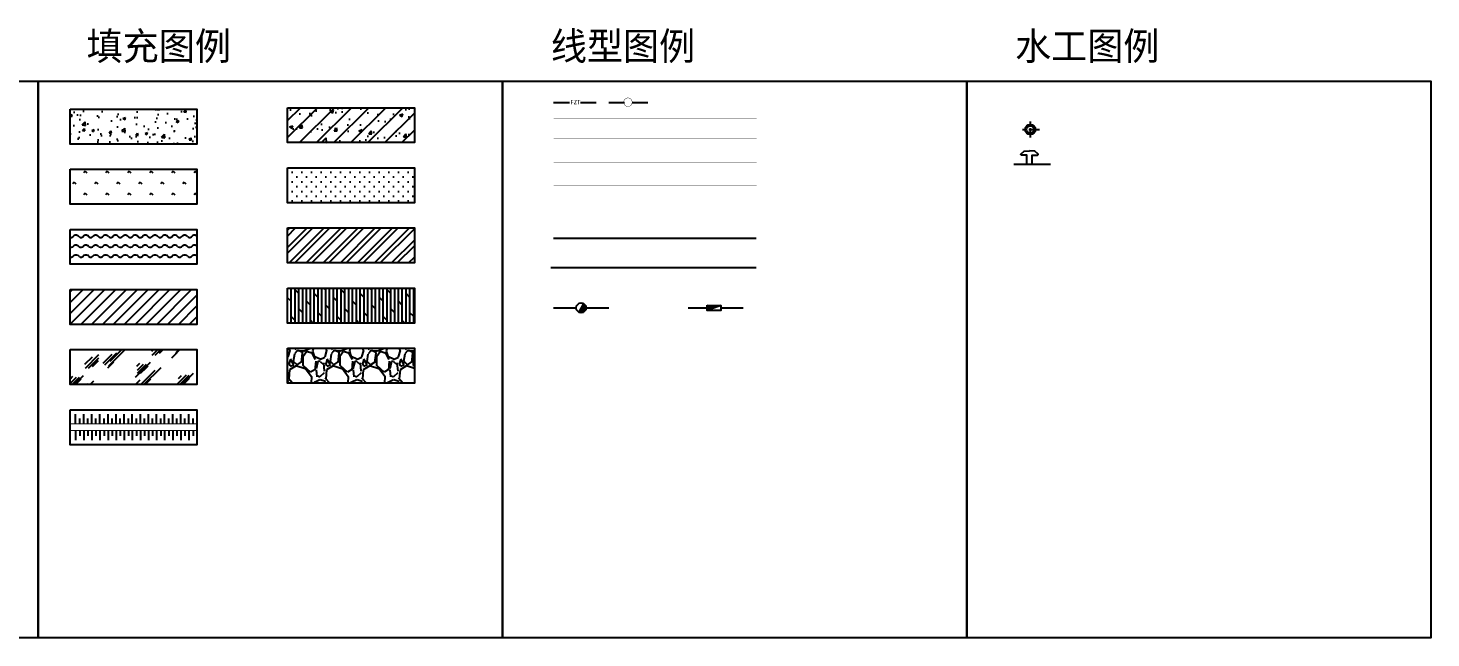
# Model space of a CAD drawing. Extents: x -231680 to 311509, y 18389 to 315840.
# Drawn here: x 111098 to 186646, y 73703 to 106556 of the extents above; entities that cross this region are included whole.
import ezdxf
from ezdxf.enums import TextEntityAlignment as Align
from ezdxf.lldxf.tags import DXFTag

# ---------------------------------------------------------------- set-up
doc = ezdxf.new("R2010")
doc.units = 0
doc.header["$LTSCALE"] = 1000
doc.linetypes.add('-6_350_HOLE$0$DASH', pattern=[0.35, 0.25, -0.1])
doc.linetypes.add('YZLG02', pattern=[0.494796, 0.39775, -0.000748, 0.096298])
doc.layers.add('L-TEXT文字标注', color=7, linetype='Continuous')
doc.layers.add('PUB_TEXT', color=7, linetype='Continuous')
doc.styles.get("Standard").update_dxf_attribs({"font": ''})
doc.styles.get('Standard').set_extended_font_data('SimSun')
doc.linetypes.add('FH1_LINE', pattern='A,1,-0.2,["X",Standard,S=0.2,R=0,X=-0.1,Y=-0.1],-0.2', length=1.4)
tags = doc.linetypes.add('WATER', pattern='A,0.846724,-0.142068,["W",Standard,S=0.227848,R=0,X=0,Y=-0.091208],-0.270951,0.846724', length=2.106467).pattern_tags.tags
tags[6] = DXFTag(74, 10)
tags = doc.linetypes.add('圆柱', pattern='A,0.771756,["○",Standard,S=0.388453,R=0,X=0,Y=-0.189694],0.074968,-0.412197,0.848646', length=2.107567).pattern_tags.tags
tags[4] = DXFTag(74, 10)
tags = doc.linetypes.add('地面03', pattern='A,0.094454,["/",Standard,S=0.075949,R=0,X=0,Y=-0.082208],0.044951,-0.007099,0.139405', length=0.285909).pattern_tags.tags
tags[4] = DXFTag(74, 10)
tags = doc.linetypes.add('栏杆', pattern='A,0.846724,-0.059034,["LG",Standard,S=0.227848,R=0,X=0,Y=-0.091208],-0.353985,0.846724', length=2.106467).pattern_tags.tags
tags[6] = DXFTag(74, 10)
tags = doc.linetypes.add('栏杆立柱(fei)', pattern='A,0.846724,-0.142068,["LG",Standard,S=0.227848,R=0,X=0,Y=-0.091208],-0.270951,0.846724', length=2.106467).pattern_tags.tags
tags[6] = DXFTag(74, 10)
tags = doc.linetypes.add('橡胶防撞条', pattern='A,0.846724,-0.059034,["FZT",Standard,S=0.227848,R=0,X=0,Y=-0.091208],-0.531868,0.846724', length=2.28435).pattern_tags.tags
tags[6] = DXFTag(74, 10)
tags = doc.linetypes.add('生活给水管', pattern='A,0.846724,-0.142068,["J",Standard,S=0.227848,R=0,X=0,Y=-0.091208],-0.270951,0.846724', length=2.106467).pattern_tags.tags
tags[6] = DXFTag(74, 10)
tags = doc.linetypes.add('立柱栏杆', pattern='A,0.771756,["□",Standard,S=0.388453,R=0,X=0,Y=-0.189694],0.074968,-0.412197,0.848646', length=2.107567).pattern_tags.tags
tags[4] = DXFTag(74, 10)

# ---------------------------------------------------------------- blocks, each defined once
blk = doc.blocks.new('*U28')
for points in [[(-112, -262), (-112, 262)], [(112, -262), (112, 30)]]:
    blk.add_lwpolyline(points)
blk = doc.blocks.new('*U29')
at = {"color": 0, "linetype": 'ByBlock', "lineweight": -2, "transparency": 16777216}
for p in [(0, 0), (436, 0), (871, 0), (1307, 0), (1743, 0), (2178, 0), (2614, 0), (3050, 0), (3485, 0), (3921, 0), (4357, 0), (4793, 0), (5228, 0), (5664, 0), (6100, 0)]:
    blk.add_blockref('*U28', p, dxfattribs=at)
blk = doc.blocks.new('*U30')
for points in [[(-112, -262), (-112, 262)], [(112, -262), (112, 30)]]:
    blk.add_lwpolyline(points)
blk = doc.blocks.new('*U31')
at = {"color": 0, "linetype": 'ByBlock', "lineweight": -2, "transparency": 16777216}
for p in [(0, 0), (436, 0), (871, 0), (1307, 0), (1743, 0), (2178, 0), (2614, 0), (3050, 0), (3485, 0), (3921, 0), (4357, 0), (4793, 0), (5228, 0), (5664, 0), (6100, 0)]:
    blk.add_blockref('*U30', p, dxfattribs=at)

msp = doc.modelspace()

# ---------------------------------------------------------------- hatches: boundary and pattern name
h = msp.add_hatch()
h.set_pattern_fill('混凝土', color=256, scale=200)
h.set_pattern_definition([(50, (0, 0), (1434.52, -125.504), [150, -1650]), (355, (0, 0), (-277.503, 1504.384), [120, -1320]), (100.4514, (119.5, -10.5), (1157.019, 1378.879), [127.48, -1402.284]), (46.1842, (0, 400), (2134.482, -331.038), [225, -2475]), (96.6356, (177.9, 372.4), (1869.325, 1948.236), [191.22, -2103.426]), (351.1842, (0, 400), (1869.324, 1948.237), [180, -1980]), (21, (200, 300), (1193.814, -805.238), [150, -1650]), (326, (200, 300), (486.63, 1450.3), [120, -1320]), (71.4514, (299.5, 232.9), (1680.445, 645.061), [127.48, -1402.284]), (37.5, (0, 0), (24.3197, 665.7877), [0, -1304, 0, -1340, 0, -1325]), (7.5, (0, 0), (526.139, 788.8234), [0, -764, 0, -1274, 0, -505]), (327.5, (-446, 0), (1067.6449, -45.1097), [0, -500, 0, -1560, 0, -2070]), (317.5, (-646, 0), (1166.3723, 200.21), [0, -650, 0, -1036, 0, -1470])])
h.paths.add_polyline_path([(113364.8, 102190), (120191.6, 102190), (120191.6, 100307.6), (113364.8, 100307.6)])
h = msp.add_hatch()
h.set_pattern_fill('钢筋混凝土', color=256, scale=260)
h.set_pattern_definition([(45, (11711, 13032), (-459.6194, 459.6194), []), (50, (11711, 13032), (1864.876, -163.156), [195, -2145]), (355, (11711, 13032), (-360.753, 1955.7), [156, -1716]), (100.4514, (11866.4, 13018.4), (1504.124, 1792.543), [165.724, -1822.97]), (46.1842, (11711, 13552), (2774.827, -430.35), [292.5, -3217.5]), (96.6356, (11942.2, 13516.2), (2430.123, 2532.706), [248.587, -2734.454]), (351.1842, (11711, 13552), (2430.12, 2532.71), [234, -2574]), (21, (11971, 13422), (1551.958, -1046.809), [195, -2145]), (326, (11971, 13422), (632.62, 1885.39), [156, -1716]), (71.4514, (12100.3, 13334.8), (2184.579, 838.58), [165.724, -1822.97]), (37.5, (11711, 13032), (31.6156, 865.524), [0, -1695.2, 0, -1742, 0, -1722.5]), (7.5, (11711, 13032), (683.981, 1025.4705), [0, -993.2, 0, -1656.2, 0, -656.5]), (327.5, (11131.2, 13032), (1387.9383, -58.6427), [0, -650, 0, -2028, 0, -2691]), (317.5, (10871.2, 13032), (1516.284, 260.273), [0, -845, 0, -1346.8, 0, -1911])])
h.paths.add_polyline_path([(125075.8, 102265.5), (131902.6, 102265.5), (131902.6, 100383.1), (125075.8, 100383.1)])
h = msp.add_hatch()
h.set_pattern_fill('沙地', color=256, scale=260)
h.set_pattern_definition([(0, (260, 260), (260, 260), [0, -520])])
h.paths.add_polyline_path([(125075.8, 99026.4), (131902.6, 99026.4), (131902.6, 97143.9), (125075.8, 97143.9)])
h = msp.add_hatch()
h.set_pattern_fill('牧场', color=256, scale=200)
h.set_pattern_definition([(225, (118.8, 237.6), (594, -594), [126.0064, -714.0364]), (315, (118.8, 237.6), (594, 594), [126.0064, -714.0364])])
h.paths.add_polyline_path([(113364.8, 98950.9), (120191.6, 98950.9), (120191.6, 97068.5), (113364.8, 97068.5)])
h = msp.add_hatch()
h.set_pattern_fill('玻璃2', color=256, scale=100)
h.set_pattern_definition([(45, (7370.3, 60), (0, 1527.3506), [600, -360, 600, -360, 240, -523.2816]), (45, (7340.3, 90), (0, 1527.3506), [480, -600, 360, -360, 420, -463.2816]), (45, (7340.3, 180), (0, 1527.3506), [360, -720, 240, -360, 540, -463.2816]), (45, (7430.3, 90), (0, 1527.3506), [360, -720, 300, -1303.2815]), (45, (7520.3, 180), (0, 1527.3506), [180, -900, 120, -1483.2815]), (45, (7370.3, 330), (0, 1527.3506), [120, -900, 120, -480, 300, -763.2816]), (45, (7910.3, 240), (0, 1527.3506), [600, -900, 720, -475.2816]), (45, (7910.3, 150), (0, 1527.3506), [840, -600, 900, -355.2816]), (45, (8060.3, 270), (0, -1697.056), [600, -840, 480, -763.282]), (45, (7970.3, 450), (0, 1527.3506), [300, -1200, 360, -823.2816]), (45, (8150.3, 360), (0, 1527.3506), [240, -1200, 240, -1003.2815])])
h.paths.add_polyline_path([(148397.5, 97446.4, 0.2687713), (148265, 97675), (148002.9, 97217.9, 0.5763282)])
h = msp.add_hatch()
h.set_pattern_fill('水域', color=256, scale=260)
h.set_pattern_definition([(0, (0, 0), (0, 532.2834), [66.5354, -465.748]), (26.56505, (66.54, 0), (532.28348, 5e-06), [74.3889, -1115.8331]), (333.43495, (465.75, 33.27), (532.28348, -2e-07), [74.3889, -1115.8331]), (45, (133.07, 33.27), (0, 532.2835), [94.0953, -658.6672]), (135, (465.75, 33.27), (-532.2835, 6e-14), [94.0953, -658.6672]), (26.56505, (199.6, 99.8), (532.28348, 5e-06), [74.3889, -1115.8331]), (333.43495, (332.68, 133.07), (532.28348, -2e-07), [74.3889, -1115.8331]), (0, (266.14, 133.07), (0, 532.2834), [66.5354, -465.748])])
h.paths.add_polyline_path([(113364.8, 95711.8), (120191.6, 95711.8), (120191.6, 93829.3), (113364.8, 93829.3)])
h = msp.add_hatch()
h.set_pattern_fill('金属', color=256, scale=260)
h.set_pattern_definition([(45, (0, 0), (-459.6194, 459.6194), []), (45, (306.4, 0), (-459.6194, 459.6194), [])])
h.paths.add_polyline_path([(125075.8, 95787.2), (131902.6, 95787.2), (131902.6, 93904.8), (125075.8, 93904.8)])
h = msp.add_hatch()
h.set_pattern_fill('ANSI31', color=256, scale=260)
h.set_pattern_definition([(45, (0, 0), (-291.8583, 291.8583), [])])
h.paths.add_polyline_path([(113364.8, 92472.6), (120191.6, 92472.6), (120191.6, 90590.2), (113364.8, 90590.2)])
h = msp.add_hatch()
h.set_pattern_fill('DOLMIT', color=256, scale=260, angle=90)
h.set_pattern_definition([(90, (0, 0), (-206.37294, 1e-14), []), (135, (0, 0), (-412.7456, -412.7456), [291.8555, -583.7104])])
h.paths.add_polyline_path([(125075.8, 92548.1), (131902.6, 92548.1), (131902.6, 90665.6), (125075.8, 90665.6)])
h = msp.add_hatch()
h.set_pattern_fill('玻璃2', color=256, scale=100)
h.set_pattern_definition([(45, (120, -813.7), (0, 1527.3506), [600, -360, 600, -360, 240, -523.2816]), (45, (90, -783.7), (0, 1527.3506), [480, -600, 360, -360, 420, -463.2816]), (45, (90, -693.7), (0, 1527.3506), [360, -720, 240, -360, 540, -463.2816]), (45, (180, -783.7), (0, 1527.3506), [360, -720, 300, -1303.2815]), (45, (270, -693.7), (0, 1527.3506), [180, -900, 120, -1483.2815]), (45, (120, -543.7), (0, 1527.3506), [120, -900, 120, -480, 300, -763.2816]), (45, (660, -633.7), (0, 1527.3506), [600, -900, 720, -475.2816]), (45, (660, -723.7), (0, 1527.3506), [840, -600, 900, -355.2816]), (45, (810, -603.7), (0, -1697.056), [600, -840, 480, -763.282]), (45, (720, -423.7), (0, 1527.3506), [300, -1200, 360, -823.2816]), (45, (900, -513.7), (0, 1527.3506), [240, -1200, 240, -1003.2815])])
h.paths.add_polyline_path([(141147.2, 91485.3, 0.2687713), (141014.7, 91713.9), (140752.7, 91256.7, 0.5763282)])
at = {"linetype": '地面03'}
h = msp.add_hatch(color=256, dxfattribs=at)
h.dxf.hatch_style = 1
h.paths.add_polyline_path([(141014.7, 91713.9), (140752.7, 91256.7, 0.5763282), (141147.2, 91485.3, 0.2687713)])
at = {"linetype": '栏杆立柱(fei)'}
h = msp.add_hatch(color=256, dxfattribs=at)
h.dxf.hatch_style = 1
h.paths.add_polyline_path([(147670.5, 91620.2), (147670.5, 91350.5), (148397.5, 91620)])
h = msp.add_hatch()
h.set_pattern_fill('玻璃2', color=256, scale=190)
h.set_pattern_definition([(45, (228, 114), (0, 2901.966), [1140, -684, 1140, -684, 456, -994.235]), (45, (171, 171), (0, 2901.966), [912, -1140, 684, -684, 798, -880.235]), (45, (171, 342), (0, 2901.966), [684, -1368, 456, -684, 1026, -880.235]), (45, (342, 171), (0, 2901.966), [684, -1368, 570, -2476.235]), (45, (513, 342), (0, 2901.966), [342, -1710, 228, -2818.235]), (45, (228, 627), (0, 2901.966), [228, -1710, 228, -912, 570, -1450.235]), (45, (1254, 456), (0, 2901.966), [1140, -1710, 1368, -903.035]), (45, (1254, 285), (0, 2901.966), [1596, -1140, 1710, -675.035]), (45, (1539, 513), (0, -3224.407), [1140, -1596, 912, -1450.235]), (45, (1368, 855), (0, 2901.966), [570, -2280, 684, -1564.235]), (45, (1710, 684), (0, 2901.966), [456, -2280, 456, -1906.235])])
h.paths.add_polyline_path([(113364.8, 89233.5), (120191.6, 89233.5), (120191.6, 87351), (113364.8, 87351)])
h = msp.add_hatch()
h.set_pattern_fill('GRAVEL', color=256, scale=260, angle=90)
h.set_pattern_definition([(318.0128, (-1981.2, 1426.46), (17830.82191, -15849.61347), [266.542, -26387.79]), (274.9697, (-1783.08, 1248.16), (-1981.18602, 23774.43846), [457.396, -45282.12]), (222.5104, (-1743.46, 792.48), (21793.22129, 19811.98558), [322.516, -31929.066]), (357.2737, (-1248.16, 19.81), (-39623.98725, 1981.1914), [416.524, -41235.792]), (22.8337, (-832.1, 5e-14), (-23774.41352, -9906.028123), [408.435, -40435.044]), (87.2737, (-455.68, 158.5), (-1981.1914, -39623.98725), [416.524, -41235.792]), (127.6942, (-435.864, 574.55), (19811.98234, -25755.616272), [550.831, -54532.218]), (162.2553, (-772.67, 1010.41), (-43586.41264, 13868.42774), [520.042, -51484.134]), (211.4296, (-1267.97, 1168.91), (-25755.569705, -15849.604084), [417.934, -41375.49]), (265.2364, (-1624.58, 950.98), (1981.1814, 21793.18288), [477.136, -23379.642]), (312.3974, (-1664.21, 475.49), (21793.171647, -23774.400715), [617.04, -61087.104]), (228.8141, (-1228.34, 1981.2), (-11887.18171, -13868.39117), [210.604, -20849.868]), (261.4692, (-1367.03, 1822.7), (3962.409984, 25755.560685), [400.672, -39666.588]), (315, (-1426.5, 1426.5), (1981.199, -5e-13), [280.183, -2521.654]), (293.1986, (-1664.2, 1287.78), (-3962.41737, 9906.0334), [150.884, -14937.468]), (21.8014, (-1604.77, 1149.1), (-5943.6038, -1981.2014), [213.381, -10455.744]), (120.9638, (-1406.65, 1228.34), (-3962.4031, 5943.5937), [346.57, -11205.714]), (251.5651, (-1584.96, 1525.5), (1981.197, 3962.4018), [250.604, -6014.502]), (106.3895, (-1604.77, 1e-13), (-5943.58764, 19812.01093), [351.069, -34755.864]), (160.3462, (-1703.83, 336.8), (21793.16918, -7924.77792), [294.527, -29158.116]), (23.1986, (-1981.2, 1525.52), (-9906.0334, -3962.41737), [301.766, -14786.616]), (73.6105, (-1703.83, 1644.4), (-5943.58764, -19812.01093), [351.069, -34755.864]), (69.444, (-376.43, 2e-14), (-3962.3952, -9906.0123), [338.547, -16588.806]), (24.7751, (-257.56, 316.99), (-21793.18988, -9905.97691), [283.664, -28082.808]), (156.8014, (9e-14, 1545.34), (-9906.0334, 3962.41737), [301.766, -14786.616]), (107.354, (-277.37, 1664.21), (7924.78805, -25755.60139), [332.11, -32878.872]), (159.444, (4e-14, 574.55), (9906.0123, -3962.3952), [169.274, -16758.144]), (191.3099, (9e-14, 1426.46), (-7924.7746, -1981.1902), [101.022, -10001.16]), (255.9638, (-99.06, 1406.65), (1981.1966, 5943.6042), [408.435, -7760.26]), (276.009, (-198.12, 1010.41), (-1981.195373, 19811.970785), [378.508, -37472.292]), (33.6901, (-1228.34, 1228.34), (-3962.3962, -1981.2007), [285.733, -6857.588]), (83.1572, (-990.6, 1386.84), (3962.417746, 33680.41393), [498.854, -49386.48]), (150.9454, (-931.16, 1882.14), (13868.36694, -7924.78157), [203.976, -20193.732]), (180, (-1109.5, 1981.2), (-1981.2, -1981.2), [118.872, -1862.328]), (210.2564, (-257.56, 970.79), (13868.393, 7924.7832), [275.236, -27248.442]), (138.0128, (-495.3, 832.1), (-17830.82191, 15849.61347), [533.086, -26121.264]), (90, (-891.5, 1188.7), (-1981.2, 1981.2), [515.112, -1466.088]), (55.3048, (-891.54, 1703.83), (-13868.40132, -19811.96567), [313.256, -31012.254]), (344.0546, (-713.23, 1961.4), (7924.8189, -1981.20505), [288.467, -14134.926]), (297.646, (-435.86, 1882.14), (19812.01246, -37642.78678), [469.673, -46497.75]), (265.4261, (-217.93, 1466.09), (-1981.190415, -25755.60593), [496.883, -49191.324]), (265.4261, (-217.93, 1466.09), (-1981.190415, -25755.60593), [496.883, -49191.324])])
h.paths.add_polyline_path([(125075.8, 89308.9), (131902.6, 89308.9), (131902.6, 87426.5), (125075.8, 87426.5)])

# ---------------------------------------------------------------- linework, layer by layer
for points in [[(86646.2, 103703.4), (111646.2, 103703.4), (111646.2, 73703.4), (86646.2, 73703.4)], [(111646.2, 103703.4), (136646.2, 103703.4), (136646.2, 73703.4), (111646.2, 73703.4)], [(136646.2, 103703.4), (161646.2, 103703.4), (161646.2, 73703.4), (136646.2, 73703.4)], [(161646.2, 103703.4), (186646.2, 103703.4), (186646.2, 73703.4), (161646.2, 73703.4)], [(113364.8, 102190), (120191.6, 102190), (120191.6, 100307.6), (113364.8, 100307.6)], [(125075.8, 102265.5), (131902.6, 102265.5), (131902.6, 100383.1), (125075.8, 100383.1)], [(125075.8, 99026.4), (131902.6, 99026.4), (131902.6, 97143.9), (125075.8, 97143.9)], [(113364.8, 98950.9), (120191.6, 98950.9), (120191.6, 97068.5), (113364.8, 97068.5)], [(113364.8, 95711.8), (120191.6, 95711.8), (120191.6, 93829.3), (113364.8, 93829.3)], [(125075.8, 95787.2), (131902.6, 95787.2), (131902.6, 93904.8), (125075.8, 93904.8)], [(113364.8, 92472.6), (120191.6, 92472.6), (120191.6, 90590.2), (113364.8, 90590.2)], [(125075.8, 92548.1), (131902.6, 92548.1), (131902.6, 90665.6), (125075.8, 90665.6)], [(113364.8, 89233.5), (120191.6, 89233.5), (120191.6, 87351), (113364.8, 87351)], [(125075.8, 89308.9), (131902.6, 89308.9), (131902.6, 87426.5), (125075.8, 87426.5)], [(113364.8, 85994.3), (120191.6, 85994.3), (120191.6, 84111.9), (113364.8, 84111.9)]]:
    msp.add_lwpolyline(points, close=True)
at = {"linetype": 'FH1_LINE'}
for points in [[(139402, 102545), (140248.7, 102545)], [(140839.6, 102545), (141686.3, 102545)], [(142366.7, 102545), (143213.5, 102545)], [(143625.7, 102545), (144474.3, 102545)]]:
    msp.add_lwpolyline(points, dxfattribs=at)
at = {"linetype": 'WATER', "const_width": 20}
msp.add_lwpolyline([(139402, 101704.3), (150327.5, 101704.3)], dxfattribs=at)
at = {"linetype": '-6_350_HOLE$0$DASH'}
for points in [[(165070.3, 101514.9), (165070.3, 100655.4)], [(164648.5, 101091.3), (165560, 101091.3)]]:
    msp.add_lwpolyline(points, dxfattribs=at)
at = {"linetype": '生活给水管', "const_width": 20}
msp.add_lwpolyline([(139402, 100599.3), (150327.5, 100599.3)], dxfattribs=at)
for points in [[(164890.4, 99217.3), (164890.4, 99716), (164594.3, 99716, -0.6491398), (164578.1, 99772), (164742.3, 99928.6), (165030.5, 99935.2)], [(165170.6, 99217.3), (165170.6, 99716), (165466.7, 99716, 0.6491398), (165482.9, 99772), (165318.7, 99928.6), (165030.5, 99935.2)]]:
    msp.add_lwpolyline(points, format="xyb")
at = {"linetype": '栏杆', "const_width": 20}
msp.add_lwpolyline([(139402, 99330), (150327.5, 99330)], dxfattribs=at)
for points in [[(164180, 99217.3), (166167.5, 99217.3)], [(141014.7, 91713.9), (140752.7, 91256.7)]]:
    msp.add_lwpolyline(points)
at = {"linetype": '橡胶防撞条', "const_width": 20}
msp.add_lwpolyline([(139402, 98072.2), (150327.5, 98072.2)], dxfattribs=at)
at = {"linetype": '地面03', "ltscale": 5, "const_width": 5}
msp.add_lwpolyline([(139402, 96774.3), (150304.6, 96774.3)], dxfattribs=at)
at = {"linetype": '圆柱'}
msp.add_lwpolyline([(139402, 95230.4), (150304.6, 95230.4)], dxfattribs=at)
at = {"linetype": '立柱栏杆'}
msp.add_lwpolyline([(139241.9, 93657.5), (150315.1, 93657.5)], dxfattribs=at)
at = {"linetype": '栏杆立柱(fei)'}
for points in [[(139402, 91485.3), (140620.2, 91485.3)], [(141147.2, 91485.3), (142365.4, 91485.3)], [(146652.2, 91485.3), (147670.5, 91485.3)], [(148397.5, 91620), (147670.5, 91350.5)], [(148397.5, 91485.3), (149615.7, 91485.3)]]:
    msp.add_lwpolyline(points, dxfattribs=at)
msp.add_lwpolyline([(147670.5, 91620.2), (148397.5, 91620), (148397.5, 91350.3), (147670.5, 91350.5)], close=True, dxfattribs=at)
at = {"const_width": 50}
for points in [[(113364.8, 85232.6), (120191.6, 85232.6)], [(113364.8, 84873.7), (120191.6, 84873.7)]]:
    msp.add_lwpolyline(points, dxfattribs=at)
for centre, radius in [((165070.3, 101091.3), 275.7), ((165070.3, 101091.3), 200), ((140883.7, 91485.3), 263.5)]:
    msp.add_circle(centre, radius)

# ---------------------------------------------------------------- block references
msp.add_blockref('*U29', (113773, 85494.5))
at = {"xscale": -1, "rotation": 180}
msp.add_blockref('*U31', (113773, 84611.7), dxfattribs=at)

# ---------------------------------------------------------------- texts
at = {"linetype": 'YZLG02'}
msp.add_text('○', height=388.5, dxfattribs=at).set_placement((143138.5, 102355.3))
at = {"layer": 'L-TEXT文字标注', "width": 0.95}
for s, p in [('填充图例', (118138.5, 105609)), ('线型图例', (143138.5, 105609)), ('水工图例', (168138.5, 105609))]:
    msp.add_text(s, height=1500, dxfattribs=at).set_placement(p, align=Align.MIDDLE)
at = {"layer": 'PUB_TEXT', "linetype": 'FH1_LINE'}
msp.add_text('FZT', height=227.85, dxfattribs=at).set_placement((140307.7, 102453.7))

doc.saveas('drawing.dxf')
